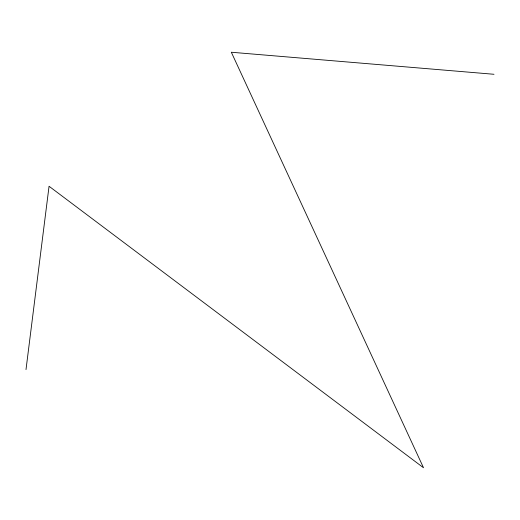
<?xml version="1.0" encoding="UTF-8"?>
<svg xmlns="http://www.w3.org/2000/svg" width="520" height="520" viewBox="0 0 520 520"><rect width="100%" height="100%" fill="white"/><g stroke="black" fill="none" stroke-linecap="round" stroke-linejoin="round"><path stroke-width="0.78" d="M26 369.584L49.056 186.258L423.514 467.76L231.328 52.241L494 74.282"/></g></svg>
